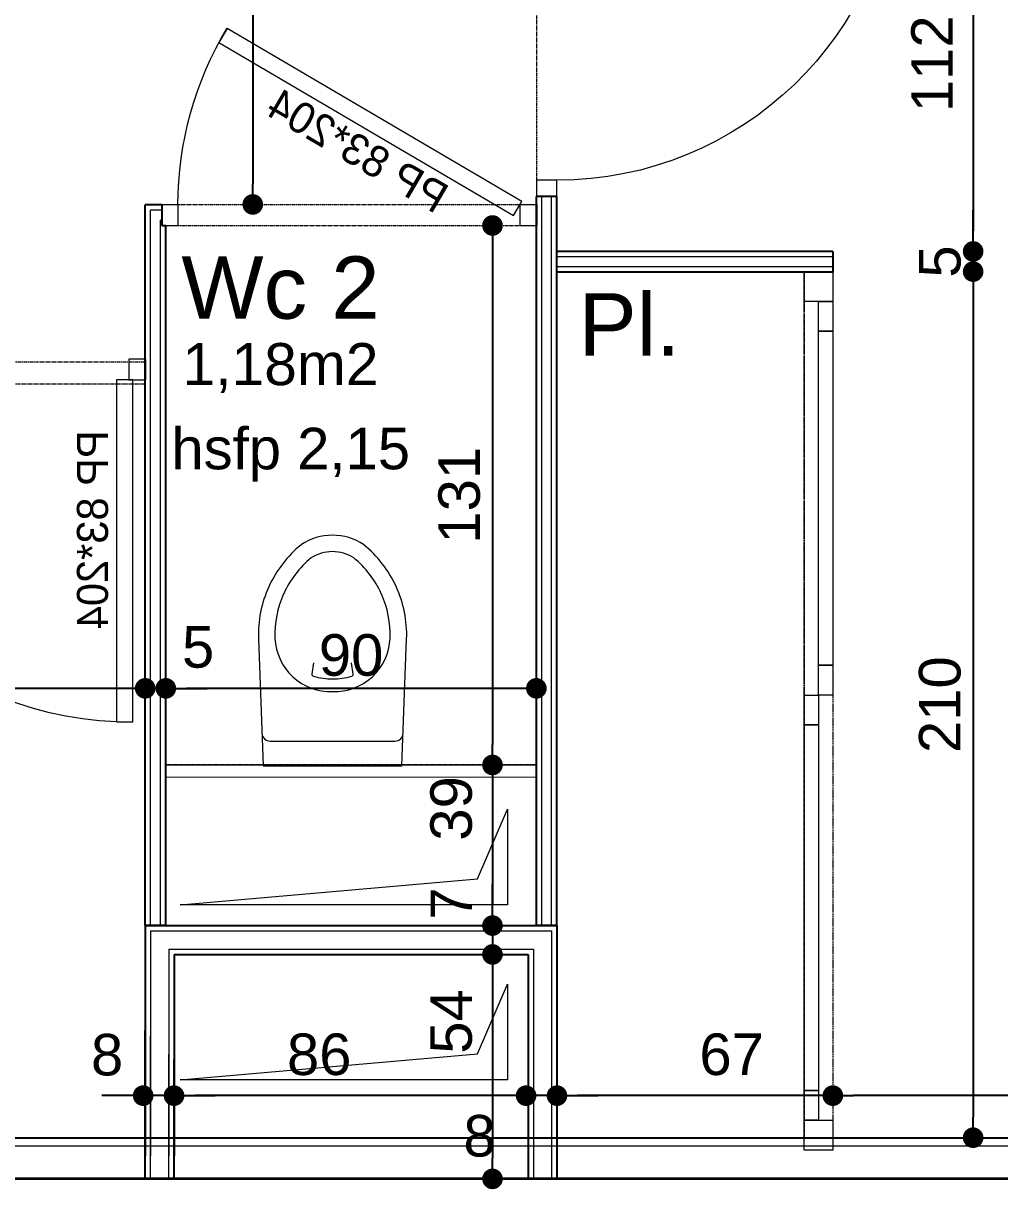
# Model space of a CAD drawing. Header units: centimetres. Extents: x 16433 to 114398, y -50094 to -12305.
# Drawn here: x 50183.7 to 50420.8, y -32037.1 to -31751.5 of the extents above; entities that cross this region are included whole.
import ezdxf

# ---------------------------------------------------------------- set-up
doc = ezdxf.new("R2010")
doc.units = ezdxf.units.CM
doc.header["$LTSCALE"] = 0.5
doc.linetypes.add('Style de ligne -1', pattern=[0.41664, 0.20828, -0.20836])
doc.linetypes.add('Style de ligne -5', pattern=[0.20828, 0.069425, -0.138855])
doc.layers.get('0').update_dxf_attribs({"linetype": 'CONTINUOUS'})
doc.layers.get('DEFPOINTS').update_dxf_attribs({"linetype": 'CONTINUOUS'})
doc.layers.add('3-BAT C-Niveau-3', color=7, linetype='CONTINUOUS')
doc.styles.add('Futura Book', font='')
doc.styles.add('Helvetica', font='')
doc.styles.get('Futura Book').set_extended_font_data('Futura Book')
doc.styles.get('Helvetica').set_extended_font_data('Helvetica')
doc.dimstyles.new('IS', dxfattribs={"dimtxt": 10.08724, "dimasz": 5.007446, "dimexe": 2, "dimexo": 10, "dimgap": 3, "dimtad": 1, "dimdec": 1, "dimtxsty": 'Helvetica', "dimblk": 'DOT', "dimblk1": 'DOT', "dimblk2": 'DOT', "dimcen": 0, "dimdle": 10, "dimazin": 0, "dimtfac": 0.8, "dimtdec": 1, "dimtix": 1, "dimtmove": 0, "dimatfit": 0, "dimldrblk": 'VW_FILLEDARROW-1', "dimfxl": 10, "dimfxlon": 1, "dimfrac": 2, "dimtolj": 1, "dimarcsym": 0})

# ---------------------------------------------------------------- blocks, each defined once
blk = doc.blocks.new('PORTE 83_204')
at = {"color": 7, "linetype": 'Continuous', "lineweight": 13, "flags": 128}
for points in [[(38.5, 2.5), (38.5, 85.5), (42.5, 85.5), (42.5, 2.5)], [(-45.5, 2.5), (-41.5, 2.5), (-41.5, -2.5), (-45.5, -2.5)], [(41.5, 2.5), (45.5, 2.5), (45.5, -2.5), (41.5, -2.5)]]:
    blk.add_lwpolyline(points, close=True, dxfattribs=at)
at = {"color": 7, "linetype": 'Continuous', "lineweight": 5}
blk.add_arc((41.5, 2.5), 83.05, 92.0697, 180, dxfattribs=at)
at = {"color": 7, "insert": (28.91, 14.76), "char_height": 7.55165, "width": 66.7422, "attachment_point": 1, "rotation": 90, "line_spacing_factor": 0.962448, "style": 'Futura Book'}
blk.add_mtext('\\pt10.172,20.344,30.516,40.688,50.86,61.032,71.205,81.407,91.526,101.72,111.92,122.03,132.23,142.42,152.62,162.74,172.93,183.13,193.25,203.44,213.64,223.76;PP 83*204', dxfattribs=at)
blk = doc.blocks.new('PORTE 83_204 SEMI OUVERTE')
at = {"color": 7, "linetype": 'Continuous', "lineweight": 13, "flags": 128}
for points in [[(-42.01, 3.36), (29.59, 45.36), (31.61, 41.91), (-39.98, -0.09)], [(-45.5, 2.5), (-41.5, 2.5), (-41.5, -2.5), (-45.5, -2.5)], [(41.5, 2.5), (45.5, 2.5), (45.5, -2.5), (41.5, -2.5)]]:
    blk.add_lwpolyline(points, close=True, dxfattribs=at)
at = {"color": 7, "linetype": 'Continuous', "lineweight": 5}
blk.add_arc((-41.5, 2.5), 83.05, 0, 31.0831, dxfattribs=at)
at = {"color": 7, "insert": (-24.83, 6.74), "char_height": 7.55165, "width": 66.7422, "attachment_point": 1, "rotation": 30.3925, "line_spacing_factor": 0.962448, "style": 'Futura Book'}
blk.add_mtext('\\pt10.172,20.344,30.516,40.688,50.86,61.032,71.205,81.407,91.526,101.72,111.92,122.03,132.23,142.42,152.62,162.74,172.93,183.13,193.25,203.44,213.64,223.76;PP 83*204', dxfattribs=at)
blk = doc.blocks.new('Groupe-5-1')
at = {"color": 7, "linetype": 'Continuous', "lineweight": 18, "flags": 128}
for points in [[(17117.42, -46589.14), (17123.7, -46622.25), (17154.2, -46617.63, 0.116334), (17166.19, -46612.78, 0.116144), (17174.74, -46603.09, 0.147727), (17175.58, -46595.25, 0.147725), (17171.94, -46588.27), (17171.93, -46588.27, 0.11673), (17160.42, -46582.39, 0.115952), (17147.49, -46582.26)], [(17138.28, -46602.33), (17138.28, -46602.34, 0.197992), (17143.6, -46611.16, 0.198081), (17153.6, -46613.66, 0.114919), (17163.8, -46609.56), (17163.8, -46609.55, 0.115526), (17171.13, -46601.36, 0.142778), (17171.65, -46595.99, 0.142778), (17169.2, -46591.19, 0.114832), (17159.39, -46586.26), (17159.37, -46586.25, 0.115368), (17148.39, -46586.18, 0.198081), (17140, -46592.17, 0.198023), (17138.28, -46602.33)]]:
    blk.add_lwpolyline(points, format="xyb", close=True, dxfattribs=at)
for points in [[(17125.15, -46587.36), (17125.15, -46587.36, 0.193855), (17123.92, -46588.22), (17123.91, -46588.23, 0.192143), (17123.63, -46589.69), (17129.28, -46619.46), (17129.28, -46619.46, 0.194357), (17130.09, -46620.72, 0.193855), (17131.54, -46621.06), (17131.55, -46621.06)], [(17145.99, -46605.44), (17143.33, -46606.4, -0.192032), (17142.97, -46606.38), (17142.97, -46606.38), (17142.97, -46606.38, -0.187463), (17142.71, -46606.15, -0.069687), (17141.23, -46601.78), (17141.23, -46601.77, -0.069688), (17141.01, -46597.16, -0.17618), (17141.15, -46596.84), (17141.16, -46596.83, -0.18073), (17141.49, -46596.7), (17141.49, -46596.7), (17144.31, -46596.6)]]:
    blk.add_lwpolyline(points, format="xyb", dxfattribs=at)
blk = doc.blocks.new('Groupe-6-1')
at = {"color": 7, "linetype": 'Style de ligne -5', "lineweight": 5, "flags": 128}
blk.add_lwpolyline([(17261.08, -46702.74), (17051.5, -46742.43), (17050.2, -46735.55), (17259.77, -46695.86)], close=True, dxfattribs=at)
at = {"color": 7, "linetype": 'Continuous', "lineweight": 18, "flags": 128}
for points in [[(17261.08, -46702.74), (17253.97, -46704.09), (17252.67, -46697.21), (17259.77, -46695.86)], [(17253.97, -46704.09), (17246.86, -46705.43), (17246.21, -46701.99), (17253.32, -46700.65)], [(17246.86, -46705.43), (17167.16, -46720.53), (17166.51, -46717.09), (17246.21, -46701.99)], [(17159.4, -46718.44), (17152.3, -46719.78), (17151.64, -46716.34), (17158.75, -46715)], [(17152.3, -46719.78), (17065.06, -46736.3), (17064.41, -46732.86), (17151.64, -46716.34)], [(17167.16, -46720.53), (17160.05, -46721.87), (17159.4, -46718.44), (17166.51, -46717.09)], [(17058.61, -46741.08), (17051.5, -46742.43), (17050.2, -46735.55), (17057.3, -46734.21)], [(17065.06, -46736.3), (17057.96, -46737.65), (17057.3, -46734.21), (17064.41, -46732.86)]]:
    blk.add_lwpolyline(points, close=True, dxfattribs=at)
blk = doc.blocks.new('hsfp 2.15')
at = {"color": 7, "insert": (0, -0.78), "char_height": 10.0872, "attachment_point": 2, "line_spacing_factor": 0.834288, "style": 'Helvetica'}
blk.add_mtext('\\pt41.872;hsfp 2,15', dxfattribs=at)
blk = doc.blocks.new('Groupe-14-1')
at = {"color": 7, "linetype": 'Continuous', "lineweight": 5}
for p, q in [((17073.97, -46568.21), (17245.92, -46535.64)), ((17073.97, -46568.21), (17245.92, -46535.64)), ((17074.22, -46569.48), (17244.88, -46537.16)), ((17074.22, -46569.48), (17244.88, -46537.16)), ((17074.22, -46569.48), (17244.88, -46537.16)), ((17074.22, -46569.48), (17244.88, -46537.16)), ((17245.39, -46539.82), (17244.88, -46537.16)), ((17245.39, -46539.82), (17244.88, -46537.16)), ((17074.66, -46571.84), (17242.97, -46539.97)), ((17074.66, -46571.84), (17242.97, -46539.97)), ((17074.66, -46571.84), (17242.97, -46539.97)), ((17074.66, -46571.84), (17242.97, -46539.97)), ((17241.75, -46540.5), (17241.94, -46541.49)), ((17243.03, -46540.26), (17242.97, -46539.97)), ((17243.03, -46540.26), (17242.97, -46539.97)), ((17073.97, -46568.21), (17092.58, -46666.46)), ((17072.94, -46569.73), (17019.31, -46579.88)), ((17072.94, -46569.73), (17019.31, -46579.88)), ((17072.94, -46569.73), (17091.06, -46665.42)), ((17072.94, -46569.73), (17091.06, -46665.42)), ((17069.43, -46574.87), (17020.13, -46584.21)), ((17069.43, -46574.87), (17020.13, -46584.21)), ((17069.43, -46574.87), (17085.92, -46661.92)), ((17069.43, -46574.87), (17085.92, -46661.92)), ((17068.4, -46576.39), (17020.37, -46585.48)), ((17091.65, -46661.55), (17265.59, -46628.61)), ((17091.89, -46662.82), (17265.84, -46629.88)), ((17091.89, -46662.82), (17265.84, -46629.88)), ((17092.34, -46665.18), (17266.28, -46632.24)), ((17092.34, -46665.18), (17266.28, -46632.24)), ((17260.97, -46702.76), (17248.5, -46636.93)), ((17262.25, -46702.52), (17249.78, -46636.69)), ((17262.25, -46702.52), (17249.78, -46636.69)), ((17264.61, -46702.07), (17252.14, -46636.24)), ((17264.61, -46702.07), (17252.14, -46636.24)), ((17085.92, -46661.92), (17036.61, -46671.26)), ((17085.92, -46661.92), (17036.61, -46671.26)), ((17091.06, -46665.42), (17037.43, -46675.58)), ((17091.06, -46665.42), (17037.43, -46675.58)), ((17092.58, -46666.46), (17037.67, -46676.86))]:
    blk.add_line(p, q, dxfattribs=at)
at = {"color": 7, "linetype": 'Continuous', "lineweight": 25}
for p, q in [((17073.97, -46568.21), (17245.92, -46535.64)), ((17073.97, -46568.21), (17245.92, -46535.64)), ((17246.66, -46539.57), (17245.92, -46535.64)), ((17246.66, -46539.57), (17241.75, -46540.5)), ((17241.75, -46540.5), (17241.94, -46541.49)), ((17074.9, -46573.12), (17241.94, -46541.49)), ((17074.9, -46573.12), (17241.94, -46541.49)), ((17209.07, -46542.62), (17204.16, -46543.55)), ((17209.07, -46542.62), (17204.16, -46543.55)), ((17073.97, -46568.21), (17019.07, -46578.6)), ((17073.97, -46568.21), (17092.58, -46666.46)), ((17074.9, -46573.12), (17073.97, -46568.21)), ((17074.9, -46573.12), (17073.97, -46568.21)), ((17068.4, -46576.39), (17020.37, -46585.48)), ((17068.4, -46576.39), (17084.4, -46660.88)), ((17091.65, -46661.55), (17265.59, -46628.61)), ((17263.6, -46628.98), (17258.68, -46629.91)), ((17266.52, -46633.52), (17265.59, -46628.61)), ((17092.58, -46666.46), (17266.52, -46633.52)), ((17260.97, -46702.76), (17248.5, -46636.93)), ((17265.88, -46701.83), (17253.42, -46636)), ((17084.4, -46660.88), (17036.37, -46669.98)), ((17092.58, -46666.46), (17091.65, -46661.55)), ((17092.58, -46666.46), (17037.67, -46676.86)), ((17265.88, -46701.83), (17260.97, -46702.76))]:
    blk.add_line(p, q, dxfattribs=at)
at = {"color": 7, "linetype": 'Continuous', "lineweight": 13, "flags": 128}
for points in [[(17113.22, -46565.86), (17129.97, -46654.29), (17127.02, -46654.85), (17110.28, -46566.42)], [(17118.16, -46649.4), (17095.29, -46653.73), (17080.5, -46575.63), (17100.17, -46645.38)], [(17076.4, -46657.31), (17053.53, -46661.64), (17038.74, -46583.53), (17058.41, -46653.29)]]:
    blk.add_lwpolyline(points, close=True, dxfattribs=at)
at = {"color": 7, "xscale": -1}
for name, p, rotation in [('PORTE 83_204', (17198.15, -46498.38), 100.7235947438883), ('PORTE 83_204 SEMI OUVERTE', (17252.67, -46584.74), 280.7235947438847), ('PORTE 83_204', (17310.76, -46622.6), 190.7235947438887)]:
    blk.add_blockref(name, p, dxfattribs=dict(at, rotation=rotation))
at = {"color": 7, "rotation": 280.7235947438887}
blk.add_blockref('hsfp 2.15', (17200.09, -46580.29), dxfattribs=at)
at = {"color": 7}
for name in ['Groupe-5-1', 'Groupe-6-1']:
    blk.add_blockref(name, (0, 0), dxfattribs=at)
at = {"color": 7, "insert": (17239.74, -46570.25), "char_height": 15.1309, "attachment_point": 2, "rotation": 280.7236, "line_spacing_factor": 0.834288, "style": 'Helvetica'}
blk.add_mtext('\\pt38.084;Wc 2\\P{\\H0.6752x;1,18m2}\\P', dxfattribs=at)
at = {"color": 7, "insert": (17246.72, -46655.17), "char_height": 15.1309, "width": 24.7013, "attachment_point": 2, "rotation": 280.7236, "line_spacing_factor": 0.834288, "style": 'Helvetica'}
blk.add_mtext('\\pt38.084,75.851;Pl.\\P', dxfattribs=at)
blk = doc.blocks.new('_DOT')
at = {"color": 0, "linetype": 'ByBlock', "lineweight": -2}
blk.add_line((-0.5, 0), (-1, 0), dxfattribs=at)
at = {"color": 0, "linetype": 'ByBlock', "const_width": 0.5}
blk.add_lwpolyline([(-0.25, 0, 1), (0.25, 0, 1)], format="xyb", close=True, dxfattribs=at)
blk = doc.blocks.new('*D1716')
at = {"layer": '3-BAT C-Niveau-3', "color": 0, "linetype": 'Continuous', "lineweight": -2, "transparency": 16777216}
blk.add_line((50208.29, -31912.98), (49991.27, -31912.98), dxfattribs=at)
at = {"layer": 'DEFPOINTS', "color": 0, "linetype": 'Continuous', "transparency": 16777216}
for p in [(49986.26, -31852.09), (50213.3, -31882.23), (49986.26, -31912.98)]:
    blk.add_point(p, dxfattribs=at)
at = {"layer": '3-BAT C-Niveau-3', "color": 0, "linetype": 'Continuous', "lineweight": -2, "transparency": 16777216, "xscale": 5.007446289062499, "yscale": 5.007446289062499, "zscale": 5.007446289062499, "rotation": 180}
blk.add_blockref('_DOT', (49986.26, -31912.98), dxfattribs=at)
at = {"layer": '3-BAT C-Niveau-3', "color": 0, "linetype": 'Continuous', "lineweight": -2, "transparency": 16777216, "xscale": 5.007446289062499, "yscale": 5.007446289062499, "zscale": 5.007446289062499}
blk.add_blockref('_DOT', (50213.3, -31912.98), dxfattribs=at)
at = {"layer": '3-BAT C-Niveau-3', "color": 0, "linetype": 'Continuous', "lineweight": 5, "transparency": 16777216, "insert": (50099.78, -31904.94), "char_height": 10.087, "attachment_point": 5, "style": 'Helvetica'}
blk.add_mtext('\\A1;227', dxfattribs=at)
blk = doc.blocks.new('VW_FILLEDARROW-1')
at = {"color": 0, "linetype": 'Continuous', "lineweight": 5, "flags": 128}
blk.add_lwpolyline([(-1.997, 0.535), (0, 0), (-1.997, -0.535)], close=True, dxfattribs=at)
blk = doc.blocks.new('*D1717')
at = {"layer": '3-BAT C-Niveau-3', "color": 0, "linetype": 'Continuous', "lineweight": -2, "transparency": 16777216}
for p, q in [((50208.29, -31912.98), (50203.28, -31912.98)), ((50218.3, -31912.98), (50213.3, -31912.98)), ((50223.31, -31912.98), (50228.31, -31912.98))]:
    blk.add_line(p, q, dxfattribs=at)
at = {"layer": 'DEFPOINTS', "color": 0, "linetype": 'Continuous', "transparency": 16777216}
for p in [(50213.3, -31882.23), (50213.3, -31912.98), (50218.3, -31919.88)]:
    blk.add_point(p, dxfattribs=at)
at = {"layer": '3-BAT C-Niveau-3', "color": 0, "linetype": 'Continuous', "lineweight": -2, "transparency": 16777216, "xscale": 5.007446289062499, "yscale": 5.007446289062499, "zscale": 5.007446289062499}
blk.add_blockref('_DOT', (50213.3, -31912.98), dxfattribs=at)
at = {"layer": '3-BAT C-Niveau-3', "color": 0, "linetype": 'Continuous', "lineweight": -2, "transparency": 16777216, "xscale": 5.007446289062499, "yscale": 5.007446289062499, "zscale": 5.007446289062499, "rotation": 180}
blk.add_blockref('_DOT', (50218.3, -31912.98), dxfattribs=at)
at = {"layer": '3-BAT C-Niveau-3', "color": 0, "linetype": 'Continuous', "lineweight": 5, "transparency": 16777216, "insert": (50226.15, -31902.99), "char_height": 10.087, "attachment_point": 5, "style": 'Helvetica'}
blk.add_mtext('\\A1;5', dxfattribs=at)
blk = doc.blocks.new('*D1718')
at = {"layer": '3-BAT C-Niveau-3', "color": 0, "linetype": 'Continuous', "lineweight": -2, "transparency": 16777216}
blk.add_line((50303.29, -31912.98), (50223.31, -31912.98), dxfattribs=at)
at = {"layer": 'DEFPOINTS', "color": 0, "linetype": 'Continuous', "transparency": 16777216}
for p in [(50308.3, -31892.78), (50218.3, -31912.98), (50218.3, -31919.88)]:
    blk.add_point(p, dxfattribs=at)
at = {"layer": '3-BAT C-Niveau-3', "color": 0, "linetype": 'Continuous', "lineweight": -2, "transparency": 16777216, "xscale": 5.007446289062499, "yscale": 5.007446289062499, "zscale": 5.007446289062499, "rotation": 180}
blk.add_blockref('_DOT', (50218.3, -31912.98), dxfattribs=at)
at = {"layer": '3-BAT C-Niveau-3', "color": 0, "linetype": 'Continuous', "lineweight": -2, "transparency": 16777216, "xscale": 5.007446289062499, "yscale": 5.007446289062499, "zscale": 5.007446289062499}
blk.add_blockref('_DOT', (50308.3, -31912.98), dxfattribs=at)
at = {"layer": '3-BAT C-Niveau-3', "color": 0, "linetype": 'Continuous', "lineweight": 5, "transparency": 16777216, "insert": (50263.3, -31904.94), "char_height": 10.087, "attachment_point": 5, "style": 'Helvetica'}
blk.add_mtext('\\A1;90', dxfattribs=at)
blk = doc.blocks.new('*D1736')
at = {"layer": '3-BAT C-Niveau-3', "color": 0, "linetype": 'Continuous', "lineweight": -2, "transparency": 16777216}
blk.add_line((50239.42, -31592.6), (50239.42, -31790.48), dxfattribs=at)
at = {"layer": 'DEFPOINTS', "color": 0, "linetype": 'Continuous', "transparency": 16777216}
for p in [(50236.47, -31587.59), (50237.14, -31795.48), (50239.42, -31795.48)]:
    blk.add_point(p, dxfattribs=at)
at = {"layer": '3-BAT C-Niveau-3', "color": 0, "linetype": 'Continuous', "lineweight": -2, "transparency": 16777216, "xscale": 5.007446289062499, "yscale": 5.007446289062499, "zscale": 5.007446289062499}
for p, rotation in [((50239.42, -31587.59), 90), ((50239.42, -31795.48), 270)]:
    blk.add_blockref('_DOT', p, dxfattribs=dict(at, rotation=rotation))
at = {"layer": '3-BAT C-Niveau-3', "color": 0, "linetype": 'Continuous', "lineweight": 5, "transparency": 16777216, "insert": (50231.37, -31691.54), "char_height": 10.087, "attachment_point": 5, "rotation": 90, "style": 'Helvetica'}
blk.add_mtext('\\A1;208', dxfattribs=at)
blk = doc.blocks.new('*D1749')
at = {"layer": '3-BAT C-Niveau-3', "color": 0, "linetype": 'Continuous', "lineweight": -2, "transparency": 16777216}
blk.add_line((50414.37, -31816.79), (50414.37, -32017.08), dxfattribs=at)
at = {"layer": 'DEFPOINTS', "color": 0, "linetype": 'Continuous', "transparency": 16777216}
for p in [(50373.3, -31811.79), (50380.3, -32022.09), (50414.37, -32022.09)]:
    blk.add_point(p, dxfattribs=at)
at = {"layer": '3-BAT C-Niveau-3', "color": 0, "linetype": 'Continuous', "lineweight": -2, "transparency": 16777216, "xscale": 5.007446289062499, "yscale": 5.007446289062499, "zscale": 5.007446289062499}
for p, rotation in [((50414.37, -31811.79), 90), ((50414.37, -32022.09), 270)]:
    blk.add_blockref('_DOT', p, dxfattribs=dict(at, rotation=rotation))
at = {"layer": '3-BAT C-Niveau-3', "color": 0, "linetype": 'Continuous', "lineweight": 5, "transparency": 16777216, "insert": (50406.33, -31916.94), "char_height": 10.087, "attachment_point": 5, "rotation": 90, "style": 'Helvetica'}
blk.add_mtext('\\A1;210', dxfattribs=at)
blk = doc.blocks.new('*D1750')
at = {"layer": '3-BAT C-Niveau-3', "color": 0, "linetype": 'Continuous', "lineweight": -2, "transparency": 16777216}
for p, q in [((50414.37, -31801.89), (50414.37, -31796.88)), ((50414.37, -31806.89), (50414.37, -31811.79)), ((50414.37, -31816.79), (50414.37, -31821.8))]:
    blk.add_line(p, q, dxfattribs=at)
at = {"layer": 'DEFPOINTS', "color": 0, "linetype": 'Continuous', "transparency": 16777216}
for p in [(50377.72, -31806.89), (50373.3, -31811.79), (50414.37, -31811.79)]:
    blk.add_point(p, dxfattribs=at)
at = {"layer": '3-BAT C-Niveau-3', "color": 0, "linetype": 'Continuous', "lineweight": -2, "transparency": 16777216, "xscale": 5.007446289062499, "yscale": 5.007446289062499, "zscale": 5.007446289062499}
for p, rotation in [((50414.37, -31806.89), 270), ((50414.37, -31811.79), 90)]:
    blk.add_blockref('_DOT', p, dxfattribs=dict(at, rotation=rotation))
at = {"layer": '3-BAT C-Niveau-3', "color": 0, "linetype": 'Continuous', "lineweight": 5, "transparency": 16777216, "insert": (50406.33, -31809.34), "char_height": 10.087, "attachment_point": 5, "rotation": 90, "style": 'Helvetica'}
blk.add_mtext('\\A1;5', dxfattribs=at)
blk = doc.blocks.new('*D1751')
at = {"layer": '3-BAT C-Niveau-3', "color": 0, "linetype": 'Continuous', "lineweight": -2, "transparency": 16777216}
blk.add_line((50414.37, -31699.78), (50414.37, -31801.89), dxfattribs=at)
at = {"layer": 'DEFPOINTS', "color": 0, "linetype": 'Continuous', "transparency": 16777216}
for p in [(50402.22, -31694.77), (50377.72, -31806.89), (50414.37, -31806.89)]:
    blk.add_point(p, dxfattribs=at)
at = {"layer": '3-BAT C-Niveau-3', "color": 0, "linetype": 'Continuous', "lineweight": -2, "transparency": 16777216, "xscale": 5.007446289062499, "yscale": 5.007446289062499, "zscale": 5.007446289062499}
for p, rotation in [((50414.37, -31694.77), 90), ((50414.37, -31806.89), 270)]:
    blk.add_blockref('_DOT', p, dxfattribs=dict(at, rotation=rotation))
at = {"layer": '3-BAT C-Niveau-3', "color": 0, "linetype": 'Continuous', "lineweight": 5, "transparency": 16777216, "insert": (50404.39, -31761.33), "char_height": 10.087, "attachment_point": 5, "rotation": 90, "style": 'Helvetica'}
blk.add_mtext('\\A1;112', dxfattribs=at)
blk = doc.blocks.new('Groupe-45-1')
at = {"color": 7, "linetype": 'Continuous', "lineweight": 5}
for p, q in [((17013.55, -46579.65), (17048.92, -46572.95)), ((17013.79, -46580.93), (17047.88, -46574.47)), ((17013.79, -46580.93), (17047.88, -46574.47)), ((17014.61, -46585.25), (17044.38, -46579.61)), ((17014.61, -46585.25), (17044.38, -46579.61)), ((17060.87, -46666.66), (17031.09, -46672.3)), ((17060.87, -46666.66), (17031.09, -46672.3)), ((17066.01, -46670.17), (17031.91, -46676.63)), ((17066.01, -46670.17), (17031.91, -46676.63)), ((17067.53, -46671.2), (17032.16, -46677.9))]:
    blk.add_line(p, q, dxfattribs=at)
at = {"color": 7, "linetype": 'Continuous', "lineweight": 25}
for p, q in [((17013.55, -46579.65), (17048.92, -46572.95)), ((17014.85, -46586.53), (17013.55, -46579.65)), ((17014.85, -46586.53), (17043.34, -46581.13)), ((17059.35, -46665.63), (17030.85, -46671.03)), ((17030.85, -46671.03), (17032.16, -46677.9)), ((17067.53, -46671.2), (17032.16, -46677.9))]:
    blk.add_line(p, q, dxfattribs=at)
at = {"color": 7, "linetype": 'Continuous', "lineweight": 18}
blk.add_line((17030.85, -46671.03), (17014.83, -46586.42), dxfattribs=at)
blk = doc.blocks.new('*D1801')
at = {"layer": '3-BAT C-Niveau-3', "color": 0, "linetype": 'Continuous', "lineweight": -2, "transparency": 16777216}
for p, q in [((50207.79, -32011.88), (50202.78, -32011.88)), ((50220.3, -32011.88), (50212.8, -32011.88)), ((50225.31, -32011.88), (50230.31, -32011.88))]:
    blk.add_line(p, q, dxfattribs=at)
at = {"layer": 'DEFPOINTS', "color": 0, "linetype": 'Continuous', "transparency": 16777216}
for p in [(50212.8, -32011.88), (50212.8, -32011.88), (50220.3, -32017.88)]:
    blk.add_point(p, dxfattribs=at)
at = {"layer": '3-BAT C-Niveau-3', "color": 0, "linetype": 'Continuous', "lineweight": -2, "transparency": 16777216, "xscale": 5.007446289062499, "yscale": 5.007446289062499, "zscale": 5.007446289062499}
blk.add_blockref('_DOT', (50212.8, -32011.88), dxfattribs=at)
at = {"layer": '3-BAT C-Niveau-3', "color": 0, "linetype": 'Continuous', "lineweight": -2, "transparency": 16777216, "xscale": 5.007446289062499, "yscale": 5.007446289062499, "zscale": 5.007446289062499, "rotation": 180}
blk.add_blockref('_DOT', (50220.3, -32011.88), dxfattribs=at)
at = {"layer": '3-BAT C-Niveau-3', "color": 0, "linetype": 'Continuous', "lineweight": 5, "transparency": 16777216, "insert": (50204.04, -32001.99), "char_height": 10.087, "attachment_point": 5, "style": 'Helvetica'}
blk.add_mtext('\\A1;8', dxfattribs=at)
blk = doc.blocks.new('*D1802')
at = {"layer": '3-BAT C-Niveau-3', "color": 0, "linetype": 'Continuous', "lineweight": -2, "transparency": 16777216}
blk.add_line((50300.79, -32011.88), (50225.31, -32011.88), dxfattribs=at)
at = {"layer": 'DEFPOINTS', "color": 0, "linetype": 'Continuous', "transparency": 16777216}
for p in [(50220.3, -32011.88), (50305.8, -32011.88), (50220.3, -32017.88)]:
    blk.add_point(p, dxfattribs=at)
at = {"layer": '3-BAT C-Niveau-3', "color": 0, "linetype": 'Continuous', "lineweight": -2, "transparency": 16777216, "xscale": 5.007446289062499, "yscale": 5.007446289062499, "zscale": 5.007446289062499, "rotation": 180}
blk.add_blockref('_DOT', (50220.3, -32011.88), dxfattribs=at)
at = {"layer": '3-BAT C-Niveau-3', "color": 0, "linetype": 'Continuous', "lineweight": -2, "transparency": 16777216, "xscale": 5.007446289062499, "yscale": 5.007446289062499, "zscale": 5.007446289062499}
blk.add_blockref('_DOT', (50305.8, -32011.88), dxfattribs=at)
at = {"layer": '3-BAT C-Niveau-3', "color": 0, "linetype": 'Continuous', "lineweight": 5, "transparency": 16777216, "insert": (50255.55, -32001.9), "char_height": 10.087, "attachment_point": 5, "style": 'Helvetica'}
blk.add_mtext('\\A1;86', dxfattribs=at)
blk = doc.blocks.new('*D1803')
at = {"layer": '3-BAT C-Niveau-3', "color": 0, "linetype": 'Continuous', "lineweight": -2, "transparency": 16777216}
for p, q in [((50300.79, -32011.88), (50295.78, -32011.88)), ((50313.3, -32011.88), (50305.8, -32011.88)), ((50318.31, -32011.88), (50323.31, -32011.88))]:
    blk.add_line(p, q, dxfattribs=at)
at = {"layer": 'DEFPOINTS', "color": 0, "linetype": 'Continuous', "transparency": 16777216}
for p in [(50313.3, -31840.14), (50305.8, -32011.88), (50305.8, -32011.88)]:
    blk.add_point(p, dxfattribs=at)
at = {"layer": '3-BAT C-Niveau-3', "color": 0, "linetype": 'Continuous', "lineweight": -2, "transparency": 16777216, "xscale": 5.007446289062499, "yscale": 5.007446289062499, "zscale": 5.007446289062499}
blk.add_blockref('_DOT', (50305.8, -32011.88), dxfattribs=at)
at = {"layer": '3-BAT C-Niveau-3', "color": 0, "linetype": 'Continuous', "lineweight": -2, "transparency": 16777216, "xscale": 5.007446289062499, "yscale": 5.007446289062499, "zscale": 5.007446289062499, "rotation": 180}
blk.add_blockref('_DOT', (50313.3, -32011.88), dxfattribs=at)
at = {"layer": '3-BAT C-Niveau-3', "color": 0, "linetype": 'Continuous', "lineweight": 5, "transparency": 16777216, "insert": (50294.49, -32021.69), "char_height": 10.087, "attachment_point": 5, "style": 'Helvetica'}
blk.add_mtext('\\A1;8', dxfattribs=at)
blk = doc.blocks.new('*D1804')
at = {"layer": '3-BAT C-Niveau-3', "color": 0, "linetype": 'Continuous', "lineweight": -2, "transparency": 16777216}
blk.add_line((50375.29, -32011.88), (50318.31, -32011.88), dxfattribs=at)
at = {"layer": 'DEFPOINTS', "color": 0, "linetype": 'Continuous', "transparency": 16777216}
for p in [(50313.3, -31840.14), (50313.3, -32011.88), (50380.3, -32011.88)]:
    blk.add_point(p, dxfattribs=at)
at = {"layer": '3-BAT C-Niveau-3', "color": 0, "linetype": 'Continuous', "lineweight": -2, "transparency": 16777216, "xscale": 5.007446289062499, "yscale": 5.007446289062499, "zscale": 5.007446289062499, "rotation": 180}
blk.add_blockref('_DOT', (50313.3, -32011.88), dxfattribs=at)
at = {"layer": '3-BAT C-Niveau-3', "color": 0, "linetype": 'Continuous', "lineweight": -2, "transparency": 16777216, "xscale": 5.007446289062499, "yscale": 5.007446289062499, "zscale": 5.007446289062499}
blk.add_blockref('_DOT', (50380.3, -32011.88), dxfattribs=at)
at = {"layer": '3-BAT C-Niveau-3', "color": 0, "linetype": 'Continuous', "lineweight": 5, "transparency": 16777216, "insert": (50355.73, -32001.9), "char_height": 10.087, "attachment_point": 5, "style": 'Helvetica'}
blk.add_mtext('\\A1;67', dxfattribs=at)
blk = doc.blocks.new('*D1805')
at = {"layer": '3-BAT C-Niveau-3', "color": 0, "linetype": 'Continuous', "lineweight": -2, "transparency": 16777216}
blk.add_line((50638.71, -32011.88), (50385.31, -32011.88), dxfattribs=at)
at = {"layer": 'DEFPOINTS', "color": 0, "linetype": 'Continuous', "transparency": 16777216}
for p in [(50643.72, -31948.87), (50380.3, -32011.88), (50380.3, -32011.88)]:
    blk.add_point(p, dxfattribs=at)
at = {"layer": '3-BAT C-Niveau-3', "color": 0, "linetype": 'Continuous', "lineweight": -2, "transparency": 16777216, "xscale": 5.007446289062499, "yscale": 5.007446289062499, "zscale": 5.007446289062499, "rotation": 180}
blk.add_blockref('_DOT', (50380.3, -32011.88), dxfattribs=at)
at = {"layer": '3-BAT C-Niveau-3', "color": 0, "linetype": 'Continuous', "lineweight": -2, "transparency": 16777216, "xscale": 5.007446289062499, "yscale": 5.007446289062499, "zscale": 5.007446289062499}
blk.add_blockref('_DOT', (50643.72, -32011.88), dxfattribs=at)
at = {"layer": '3-BAT C-Niveau-3', "color": 0, "linetype": 'Continuous', "lineweight": 5, "transparency": 16777216, "insert": (50476.61, -32001.9), "char_height": 10.087, "attachment_point": 5, "style": 'Helvetica'}
blk.add_mtext('\\A1;263', dxfattribs=at)
blk = doc.blocks.new('*D1806')
at = {"layer": '3-BAT C-Niveau-3', "color": 0, "linetype": 'Continuous', "lineweight": -2, "transparency": 16777216}
blk.add_line((50297.64, -31982.6), (50297.64, -32027.08), dxfattribs=at)
at = {"layer": 'DEFPOINTS', "color": 0, "linetype": 'Continuous', "transparency": 16777216}
for p in [(50298.87, -31977.59), (50263.3, -32032.09), (50297.64, -32032.09)]:
    blk.add_point(p, dxfattribs=at)
at = {"layer": '3-BAT C-Niveau-3', "color": 0, "linetype": 'Continuous', "lineweight": -2, "transparency": 16777216, "xscale": 5.007446289062499, "yscale": 5.007446289062499, "zscale": 5.007446289062499}
for p, rotation in [((50297.64, -31977.59), 90), ((50297.64, -32032.09), 270)]:
    blk.add_blockref('_DOT', p, dxfattribs=dict(at, rotation=rotation))
at = {"layer": '3-BAT C-Niveau-3', "color": 0, "linetype": 'Continuous', "lineweight": 5, "transparency": 16777216, "insert": (50287.65, -31993.87), "char_height": 10.087, "attachment_point": 5, "rotation": 90, "style": 'Helvetica'}
blk.add_mtext('\\A1;54', dxfattribs=at)
blk = doc.blocks.new('*D1807')
at = {"layer": '3-BAT C-Niveau-3', "color": 0, "linetype": 'Continuous', "lineweight": -2, "transparency": 16777216}
for p, q in [((50297.64, -31965.58), (50297.64, -31960.57)), ((50297.64, -31970.59), (50297.64, -31977.59)), ((50297.64, -31982.6), (50297.64, -31987.6))]:
    blk.add_line(p, q, dxfattribs=at)
at = {"layer": 'DEFPOINTS', "color": 0, "linetype": 'Continuous', "transparency": 16777216}
for p in [(50302.37, -31970.59), (50297.64, -31977.59), (50298.87, -31977.59)]:
    blk.add_point(p, dxfattribs=at)
at = {"layer": '3-BAT C-Niveau-3', "color": 0, "linetype": 'Continuous', "lineweight": -2, "transparency": 16777216, "xscale": 5.007446289062499, "yscale": 5.007446289062499, "zscale": 5.007446289062499}
for p, rotation in [((50297.64, -31970.59), 270), ((50297.64, -31977.59), 90)]:
    blk.add_blockref('_DOT', p, dxfattribs=dict(at, rotation=rotation))
at = {"layer": '3-BAT C-Niveau-3', "color": 0, "linetype": 'Continuous', "lineweight": 5, "transparency": 16777216, "insert": (50287.65, -31965.24), "char_height": 10.087, "attachment_point": 5, "rotation": 90, "style": 'Helvetica'}
blk.add_mtext('\\A1;7', dxfattribs=at)
blk = doc.blocks.new('*D1808')
at = {"layer": '3-BAT C-Niveau-3', "color": 0, "linetype": 'Continuous', "lineweight": -2, "transparency": 16777216}
blk.add_line((50297.64, -31936.6), (50297.64, -31965.58), dxfattribs=at)
at = {"layer": 'DEFPOINTS', "color": 0, "linetype": 'Continuous', "transparency": 16777216}
for p in [(50286.72, -31931.59), (50297.64, -31970.59), (50302.37, -31970.59)]:
    blk.add_point(p, dxfattribs=at)
at = {"layer": '3-BAT C-Niveau-3', "color": 0, "linetype": 'Continuous', "lineweight": -2, "transparency": 16777216, "xscale": 5.007446289062499, "yscale": 5.007446289062499, "zscale": 5.007446289062499}
for p, rotation in [((50297.64, -31931.59), 90), ((50297.64, -31970.59), 270)]:
    blk.add_blockref('_DOT', p, dxfattribs=dict(at, rotation=rotation))
at = {"layer": '3-BAT C-Niveau-3', "color": 0, "linetype": 'Continuous', "lineweight": 5, "transparency": 16777216, "insert": (50287.65, -31942.14), "char_height": 10.087, "attachment_point": 5, "rotation": 90, "style": 'Helvetica'}
blk.add_mtext('\\A1;39', dxfattribs=at)
blk = doc.blocks.new('*D1809')
at = {"layer": '3-BAT C-Niveau-3', "color": 0, "linetype": 'Continuous', "lineweight": -2, "transparency": 16777216}
blk.add_line((50297.64, -31805.59), (50297.64, -31926.58), dxfattribs=at)
at = {"layer": 'DEFPOINTS', "color": 0, "linetype": 'Continuous', "transparency": 16777216}
for p in [(50273.72, -31800.59), (50286.72, -31931.59), (50297.64, -31931.59)]:
    blk.add_point(p, dxfattribs=at)
at = {"layer": '3-BAT C-Niveau-3', "color": 0, "linetype": 'Continuous', "lineweight": -2, "transparency": 16777216, "xscale": 5.007446289062499, "yscale": 5.007446289062499, "zscale": 5.007446289062499}
for p, rotation in [((50297.64, -31800.59), 90), ((50297.64, -31931.59), 270)]:
    blk.add_blockref('_DOT', p, dxfattribs=dict(at, rotation=rotation))
at = {"layer": '3-BAT C-Niveau-3', "color": 0, "linetype": 'Continuous', "lineweight": 5, "transparency": 16777216, "insert": (50289.6, -31866.09), "char_height": 10.087, "attachment_point": 5, "rotation": 90, "style": 'Helvetica'}
blk.add_mtext('\\A1;131', dxfattribs=at)

msp = doc.modelspace()

# ---------------------------------------------------------------- linework, layer by layer
at = {"layer": '3-BAT C-Niveau-3', "color": 7, "linetype": 'Continuous', "lineweight": 5}
for p, q in [((49150.906, -32022.088), (50645.717, -32022.088)), ((49150.906, -32024.088), (50645.717, -32024.088)), ((49150.906, -32032.088), (50645.717, -32032.088)), ((50649.717, -32032.088), (49154.906, -32032.088))]:
    msp.add_line(p, q, dxfattribs=at)
at = {"layer": '3-BAT C-Niveau-3', "color": 7, "linetype": 'Continuous', "lineweight": 25}
for p, q in [((49150.906, -32022.088), (50645.717, -32022.088)), ((49150.906, -32032.088), (50645.717, -32032.088))]:
    msp.add_line(p, q, dxfattribs=at)
at = {"layer": '3-BAT C-Niveau-3', "color": 7, "linetype": 'Continuous', "lineweight": 35}
msp.add_line((50649.717, -32032.088), (49154.906, -32032.088), dxfattribs=at)
at = {"layer": '3-BAT C-Niveau-3', "color": 251, "linetype": 'Style de ligne -1', "lineweight": 5, "true_color": 0x616161, "flags": 128}
for points in [[(50308.293, -31587.588), (50308.293, -31795.553), (50221.911, -31795.553), (50221.911, -31795.587), (50213.282, -31795.579), (50213.3, -31833.771), (50111.294, -31833.771), (50111.231, -31699.552), (50217.405, -31699.466), (50217.405, -31587.588)], [(50218.3, -31931.588), (50218.3, -31800.587), (50308.3, -31800.587), (50308.3, -31931.588)], [(50313.3, -32022.088), (50313.3, -31811.787), (50373.3, -31811.787), (50373.3, -32022.088)]]:
    msp.add_lwpolyline(points, close=True, dxfattribs=at)
msp.add_lwpolyline([(49986.349, -32022.088), (50213.3, -32022.088), (50213.3, -31839.088), (49986.26, -31839.088), (49986.26, -31852.088), (49986.169, -31852.088), (49986.351, -32024.088)], dxfattribs=at)

# ---------------------------------------------------------------- block references
at = {"layer": '3-BAT C-Niveau-3', "color": 7, "rotation": 79.27640525611221}
for name in ['Groupe-14-1', 'Groupe-45-1']:
    msp.add_blockref(name, (1281.373, -40081.382), dxfattribs=at)

# ---------------------------------------------------------------- dimensions: what is measured, and where the dimension line sits
at = {"layer": '3-BAT C-Niveau-3', "color": 7, "linetype": 'Continuous', "lineweight": 5}
for base, p1, p2, picture, middle in [((50239.418, -31795.485), (50236.469, -31587.588), (50237.136, -31795.485), '*D1736', (50231.374, -31691.536)), ((50297.639, -31931.588), (50273.718, -31800.587), (50286.718, -31931.588), '*D1809', (50289.595, -31866.087)), ((50414.373, -31811.787), (50377.718, -31806.894), (50373.3, -31811.787), '*D1750', (50406.329, -31809.34)), ((50414.373, -32022.088), (50373.3, -31811.787), (50380.3, -32022.088), '*D1749', (50406.329, -31916.937))]:
    dim = msp.add_linear_dim(base=base, p1=p1, p2=p2, angle=90, dimstyle='IS', override={"dimtxt": 10.08724, "dimdec": 0, "dimpost": '<>', "dimtxsty": 'Helvetica', "dimse1": 1, "dimse2": 1, "dimtmove": 2}, dxfattribs=at)
    dim.commit()
    dim.dimension.update_dxf_attribs({"geometry": picture, "text_midpoint": middle})
for base, p1, p2, override, picture, middle in [((50414.373, -31806.894), (50402.218, -31694.77), (50377.718, -31806.894), {"dimtxt": 10.08724, "dimdec": 0, "dimpost": '<>', "dimtxsty": 'Helvetica', "dimse1": 1, "dimse2": 1, "dimtmove": 2}, '*D1751', (50404.388, -31761.332)), ((50297.639, -31970.588), (50286.718, -31931.588), (50302.373, -31970.588), {"dimtxt": 10.08724, "dimdec": 0, "dimpost": '<>', "dimtxsty": 'Helvetica', "dimse1": 1, "dimse2": 1, "dimtmove": 2}, '*D1808', (50287.654, -31942.138)), ((50297.639, -31977.588), (50302.373, -31970.588), (50298.873, -31977.588), {"dimtxt": 10.08724, "dimdec": 0, "dimpost": '<>', "dimtxsty": 'Helvetica', "dimse1": 1, "dimse2": 1, "dimtix": 0, "dimtmove": 2}, '*D1807', (50287.654, -31965.241)), ((50297.6389842, -32032.0881773), (50298.8730901, -31977.5881774), (50263.2996858, -32032.0881773), {"dimtxt": 10.08724, "dimdec": 0, "dimpost": '<>', "dimtxsty": 'Helvetica', "dimse1": 1, "dimse2": 1, "dimtmove": 2}, '*D1806', (50287.6539842, -31993.869819))]:
    dim = msp.add_linear_dim(base=base, p1=p1, p2=p2, angle=90, dimstyle='IS', override=override, dxfattribs=at)
    dim.commit()
    dim.dimension.update_dxf_attribs({"geometry": picture, "text_midpoint": middle, "dimtype": 160})
for base, p1, p2, override, picture, middle in [((50305.799685791, -32011.882361843), (50313.299685791, -31840.141196508), (50305.799685791, -32011.882361843), {"dimtxt": 10.08724, "dimdec": 0, "dimpost": '<>', "dimtxsty": 'Helvetica', "dimse1": 1, "dimse2": 1, "dimtix": 0, "dimtmove": 2}, '*D1803', (50294.493567091, -32021.692986346)), ((50313.3, -32011.882), (50380.3, -32011.882), (50313.3, -31840.141), {"dimtxt": 10.08724, "dimdec": 0, "dimpost": '<>', "dimtxsty": 'Helvetica', "dimse1": 1, "dimse2": 1, "dimtmove": 2}, '*D1804', (50355.733, -32001.897)), ((50213.3, -31912.979), (50218.3, -31919.882), (50213.3, -31882.229), {"dimtxt": 10.08724, "dimdec": 0, "dimpost": '<>', "dimtxsty": 'Helvetica', "dimse1": 1, "dimse2": 1, "dimtix": 0, "dimtmove": 2}, '*D1717', (50226.147, -31902.994)), ((50380.3, -32011.882), (50643.717, -31948.872), (50380.3, -32011.882), {"dimtxt": 10.08724, "dimdec": 0, "dimpost": '<>', "dimtxsty": 'Helvetica', "dimse1": 1, "dimse2": 1, "dimtmove": 2}, '*D1805', (50476.606, -32001.897)), ((50220.299685791, -32011.882361843), (50305.799685791, -32011.882361843), (50220.299685791, -32017.882361844), {"dimtxt": 10.08724, "dimdec": 0, "dimpost": '<>', "dimtxsty": 'Helvetica', "dimse1": 1, "dimse2": 1, "dimtmove": 2}, '*D1802', (50255.549685791, -32001.897361843)), ((50212.799685791, -32011.882361843), (50220.299685791, -32017.882361844), (50212.799685791, -32011.882361843), {"dimtxt": 10.08724, "dimdec": 0, "dimpost": '<>', "dimtxsty": 'Helvetica', "dimse1": 1, "dimse2": 1, "dimtix": 0, "dimtmove": 2}, '*D1801', (50204.035079919, -32001.987659905))]:
    dim = msp.add_linear_dim(base=base, p1=p1, p2=p2, dimstyle='IS', override=override, dxfattribs=at)
    dim.commit()
    dim.dimension.update_dxf_attribs({"geometry": picture, "text_midpoint": middle, "dimtype": 160})
for base, p1, p2, picture, middle in [((49986.26, -31912.979), (50213.3, -31882.229), (49986.26, -31852.088), '*D1716', (50099.78, -31904.935)), ((50218.3, -31912.979), (50308.3, -31892.782), (50218.3, -31919.882), '*D1718', (50263.3, -31904.935))]:
    dim = msp.add_linear_dim(base=base, p1=p1, p2=p2, dimstyle='IS', override={"dimtxt": 10.08724, "dimdec": 0, "dimpost": '<>', "dimtxsty": 'Helvetica', "dimse1": 1, "dimse2": 1, "dimtmove": 2}, dxfattribs=at)
    dim.commit()
    dim.dimension.update_dxf_attribs({"geometry": picture, "text_midpoint": middle})

doc.saveas('drawing.dxf')
